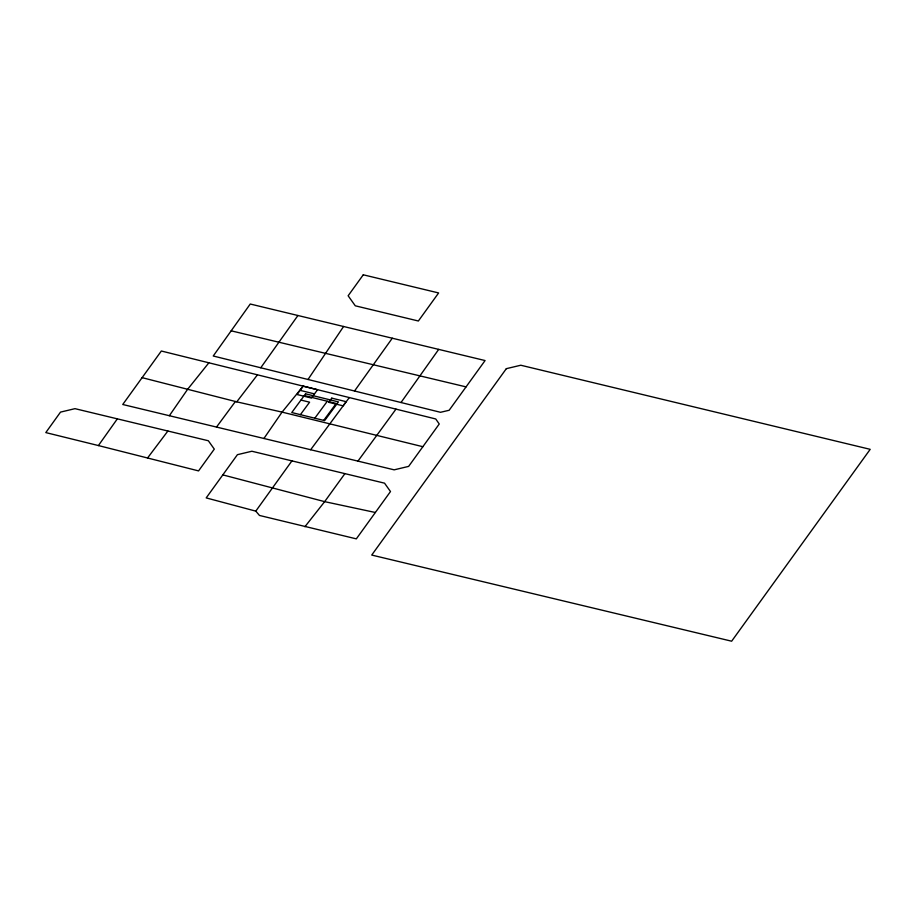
<?xml version="1.0" encoding="UTF-8"?>
<svg xmlns="http://www.w3.org/2000/svg" width="916" height="916" viewBox="0 0 916 916"><rect width="100%" height="100%" fill="white"/><g stroke="black" fill="none" stroke-linecap="round" stroke-linejoin="round"><path stroke-width="1.37" d="M343.58 326.497L250.251 304.02L213.233 356.003L440.504 412.303L449.161 410.265L485.079 360.549L343.58 326.497L308.016 379.476M263.911 438.489L282.059 412.12L303.196 386.14L317.554 389.735L311.417 398.048L297.024 394.51L303.15 386.197M169.346 415.715L187.631 389.289L208.871 362.793L435.73 418.967L439.245 423.994L408.639 466.393L394.166 469.839L122.744 404.494L161.342 351.011L208.871 362.793M438.695 349.385L401.025 402.513M98.401 445.554L198.566 470.904L214.298 449.115L208.344 440.756L74.986 408.662L60.513 412.108L45.8 432.592L98.401 445.554L117.351 418.852M297.929 315.493L260.751 367.774M354.538 390.995L392.288 338.21M255.793 511.128L259.468 515.445L356.324 538.86L390.491 491.537L384.537 483.167L251.877 451.245L237.427 454.68L206.192 497.903L255.793 511.128L291.929 460.874M344.908 473.629L324.653 501.647L304.913 526.734M395.987 409.131L357.938 461.114M216.508 427.074L235.412 401.494M300.402 414.662L309.597 402.193L300.963 400.074M314.806 418.2L327.298 401.254M323.692 420.387L336.218 403.464L304.284 395.552M349.305 397.567L310.65 449.733M147.556 457.989L167.891 431.012M142.06 377.644L236.763 401.838L257.453 374.816M375.354 512.491L324.653 501.647L222.817 474.889M236.763 401.838L282.059 412.12L422.871 446.71M231.175 330.825L466.061 386.884M300.082 390.353L314.486 393.891M363.274 274.8L348.137 295.776L355.282 305.807L418.372 321.001L438.627 292.948L363.274 274.8M506.342 368.667L371.724 555.062L731.644 641.2L870.2 449.332L520.792 365.232L506.342 368.667M305.566 393.834L291.769 412.543L324.63 420.616L338.428 401.906L305.566 393.834M331.764 398.139L328.695 402.296L343.099 405.834L346.156 401.677L331.764 398.139"/></g></svg>
